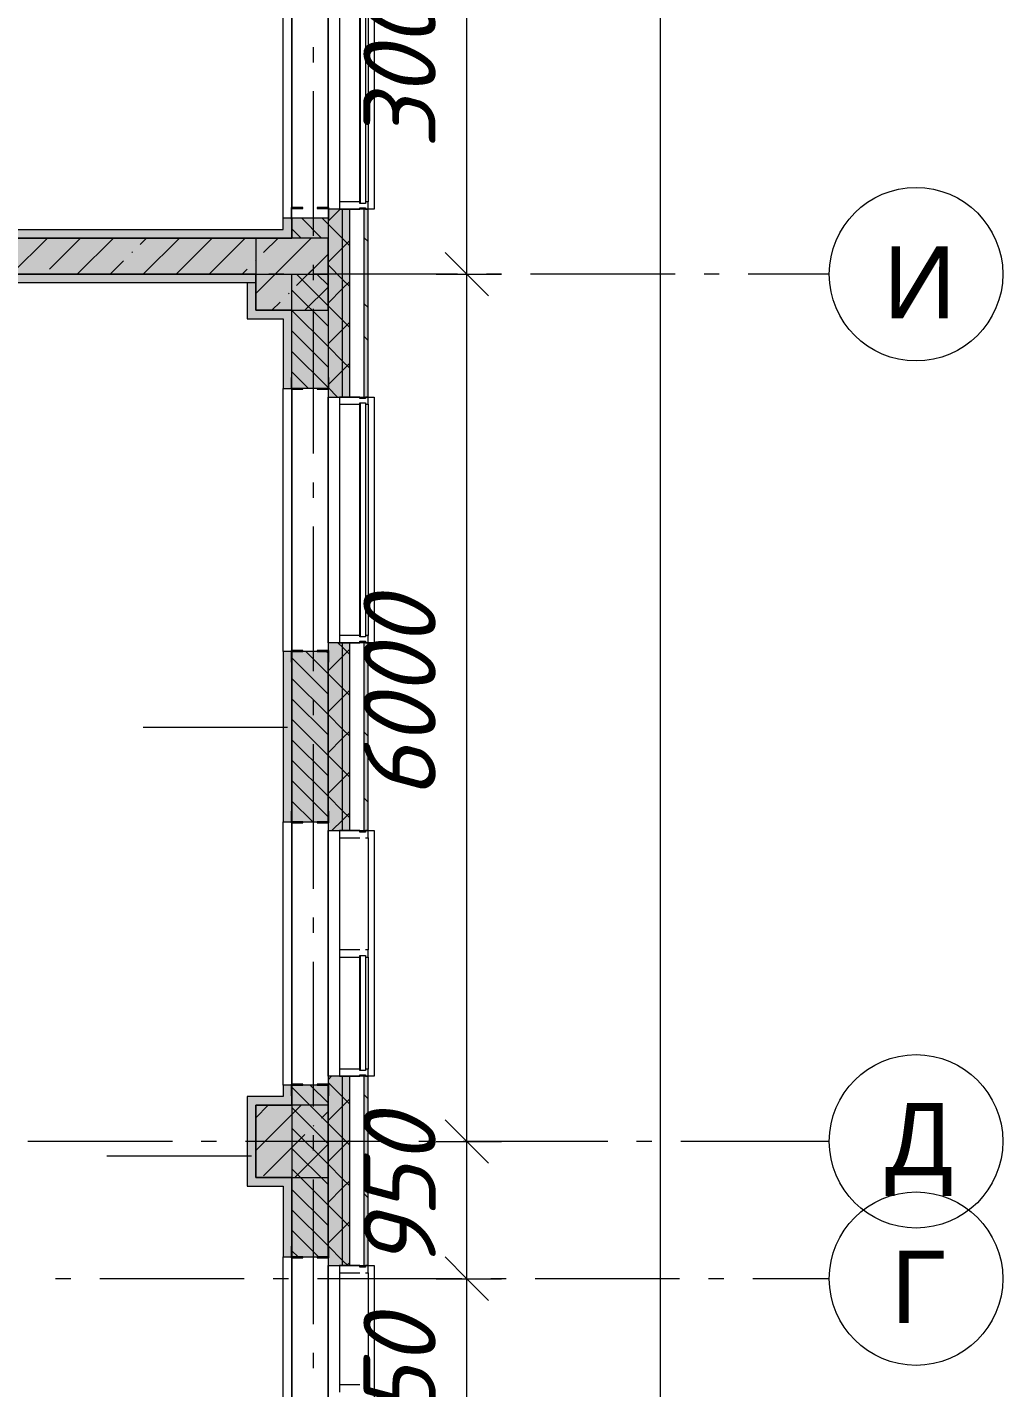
# Model space of a CAD drawing. Header units: millimetres. Extents: x -537608 to 253996, y -217170 to 186033.
# Drawn here: x -215357 to -208608, y 101966 to 111380 of the extents above; entities that cross this region are included whole.
import ezdxf

# ---------------------------------------------------------------- set-up
doc = ezdxf.new("R2010")
doc.units = ezdxf.units.MM
doc.layers.add('PDF _Геометрия', color=7, linetype='Continuous')
doc.layers.add('PDF _Текст', color=7, linetype='Continuous')
doc.layers.add('PDF _Сплошная заливка', color=7, linetype='Continuous', true_color=0xffffff)
doc.styles.add('PDF ArialMT', font='arial.ttf')
doc.styles.add('PDF ISOCPEUR Italic', font='isocpeui.ttf')

msp = doc.modelspace()

# ---------------------------------------------------------------- hatches: boundary and pattern name
at = {"layer": 'PDF _Сплошная заливка', "transparency": 33554559}
h = msp.add_hatch(color=256, dxfattribs=at)
h.paths.add_polyline_path([(-213276.196, 91321.2663), (-213176.1955, 91321.2663), (-213176.1955, 92211.2671), (-213276.196, 92211.2671), (-213276.196, 91421.2666)], flags=0)
h.paths.add_polyline_path([(-213238.0699, 93911.265), (-213176.1955, 93911.265), (-213176.1955, 95106.2662), (-213276.196, 95106.2662), (-213276.196, 93911.265)], flags=0)
h.paths.add_polyline_path([(-213276.196, 96806.2641), (-213176.1955, 96806.2641), (-213176.1955, 98106.2648), (-213276.196, 98106.2648)], flags=0)
h.paths.add_polyline_path([(-213238.0699, 99806.2649), (-213176.1955, 99806.2649), (-213176.1955, 101111.2648), (-213276.196, 101111.2648), (-213276.196, 99806.2649)], flags=0)
h.paths.add_polyline_path([(-213276.196, 102811.2649), (-213176.1955, 102811.2649), (-213176.1955, 104121.2638), (-213276.196, 104121.2638), (-213276.196, 103904.3215)], flags=0)
h.paths.add_polyline_path([(-213276.196, 105821.264), (-213176.1955, 105821.264), (-213176.1955, 107121.2647), (-213276.196, 107121.2647), (-213276.196, 106736.1164)], flags=0)
h.paths.add_polyline_path([(-213276.196, 108821.2626), (-213176.1955, 108821.2626), (-213176.1955, 110121.2633), (-213276.196, 110121.2633), (-213276.196, 109567.9133)], flags=0)
h.paths.add_polyline_path([(-213238.0699, 111821.2633), (-213176.1955, 111821.2633), (-213176.1955, 113121.2619), (-213276.196, 113121.2619), (-213276.196, 111821.2633)], flags=0)
h.paths.add_polyline_path([(-213238.0699, 114821.262), (-213176.1955, 114821.262), (-213176.1955, 116121.2606), (-213276.196, 116121.2606), (-213276.196, 114821.262)], flags=0)
h.paths.add_polyline_path([(-213238.0699, 117821.2606), (-213176.1955, 117821.2606), (-213176.1955, 119121.2613), (-213276.196, 119121.2613), (-213276.196, 117821.2606)], flags=0)
h.paths.add_polyline_path([(-213238.0699, 120821.2614), (-213176.1955, 120821.2614), (-213176.1955, 122121.2599), (-213276.196, 122121.2599), (-213276.196, 120821.2614)], flags=0)
h.paths.add_polyline_path([(-213276.196, 123821.2601), (-213176.1955, 123821.2601), (-213176.1955, 125121.2596), (-213276.196, 125121.2596)], flags=0)
h.paths.add_polyline_path([(-213276.196, 126821.2597), (-213176.1955, 126821.2597), (-213176.1955, 128121.2594), (-213276.196, 128121.2594), (-213276.196, 127266.638)], flags=0)
h.paths.add_polyline_path([(-213176.1955, 129821.2592), (-213176.1955, 131221.2592), (-213276.196, 131221.2592), (-213276.196, 129821.2592), (-213238.0699, 129821.2592)], flags=0)
h.paths.add_polyline_path([(-213276.196, 132921.2581), (-213176.1955, 132921.2581), (-213176.1955, 134013.0333), (-213276.196, 134013.0333)], flags=0)
h.paths.add_polyline_path([(-213276.196, 135713.0321), (-213176.1955, 135713.0321), (-213176.1955, 137121.2587), (-213276.196, 137121.2587), (-213276.196, 135771.2589)], flags=0)
h.paths.add_polyline_path([(-213276.196, 138821.2574), (-213176.1955, 138821.2574), (-213176.1955, 140391.2579), (-213276.196, 140391.2579), (-213276.196, 139301.7709)], flags=0)
h = msp.add_hatch(color=256, dxfattribs=at)
h.paths.add_polyline_path([(-213126.1959, 91271.2661), (-213126.1959, 92211.2671), (-213176.1955, 92211.2671), (-213176.1955, 91271.2661)], flags=0)
h.paths.add_polyline_path([(-213176.1955, 93911.265), (-213126.1959, 93911.265), (-213126.1959, 95106.2662), (-213176.1955, 95106.2662), (-213176.1955, 93993.0342)], flags=0)
h.paths.add_polyline_path([(-213126.1959, 96806.2641), (-213126.1959, 98106.2648), (-213176.1955, 98106.2648), (-213176.1955, 96806.2641)], flags=0)
h.paths.add_polyline_path([(-213126.1959, 99806.2649), (-213126.1959, 101111.2648), (-213176.1955, 101111.2648), (-213176.1955, 99806.2649)], flags=0)
h.paths.add_polyline_path([(-213126.1959, 102811.2649), (-213126.1959, 104121.2638), (-213176.1955, 104121.2638), (-213176.1955, 102811.2649)], flags=0)
h.paths.add_polyline_path([(-213126.1959, 105821.264), (-213126.1959, 107121.2647), (-213176.1955, 107121.2647), (-213176.1955, 105821.264)], flags=0)
h.paths.add_polyline_path([(-213126.1959, 108821.2626), (-213126.1959, 110121.2633), (-213176.1955, 110121.2633), (-213176.1955, 108821.2626)], flags=0)
h.paths.add_polyline_path([(-213126.1959, 111821.2633), (-213126.1959, 113121.2619), (-213176.1955, 113121.2619), (-213176.1955, 111821.2633)], flags=0)
h.paths.add_polyline_path([(-213176.1955, 114821.262), (-213126.1959, 114821.262), (-213126.1959, 116121.2606), (-213176.1955, 116121.2606), (-213176.1955, 115231.5051)], flags=0)
h.paths.add_polyline_path([(-213126.1959, 117821.2606), (-213126.1959, 119121.2613), (-213176.1955, 119121.2613), (-213176.1955, 117821.2606)], flags=0)
h.paths.add_polyline_path([(-213176.1955, 120821.2614), (-213126.1959, 120821.2614), (-213126.1959, 122121.2599), (-213176.1955, 122121.2599), (-213176.1955, 120895.0969)], flags=0)
h.paths.add_polyline_path([(-213126.1959, 123821.2601), (-213126.1959, 125121.2596), (-213176.1955, 125121.2596), (-213176.1955, 123821.2601)], flags=0)
h.paths.add_polyline_path([(-213176.1955, 126821.2597), (-213126.1959, 126821.2597), (-213126.1959, 128121.2594), (-213176.1955, 128121.2594), (-213176.1955, 127974.5862)], flags=0)
h.paths.add_polyline_path([(-213126.1959, 129821.2592), (-213126.1959, 131221.2592), (-213176.1955, 131221.2592), (-213176.1955, 129821.2592)], flags=0)
h.paths.add_polyline_path([(-213126.1959, 132921.2581), (-213126.1959, 134013.0333), (-213176.1955, 134013.0333), (-213176.1955, 132921.2581)], flags=0)
h.paths.add_polyline_path([(-213126.1959, 135713.0321), (-213126.1959, 137121.2587), (-213176.1955, 137121.2587), (-213176.1955, 135713.0321)], flags=0)
h.paths.add_polyline_path([(-213126.1959, 138821.2574), (-213126.1959, 140391.2579), (-213176.1955, 140391.2579), (-213176.1955, 138821.2574)], flags=0)
h = msp.add_hatch(color=256, dxfattribs=at)
h.paths.add_polyline_path([(-212999.1964, 91144.2677), (-212999.1964, 92211.2671), (-213026.1966, 92211.2671), (-213026.1966, 91144.2677)], flags=0)
h.paths.add_polyline_path([(-212999.1964, 93911.265), (-212999.1964, 95106.2662), (-213026.1966, 95106.2662), (-213026.1966, 93911.265)], flags=0)
h.paths.add_polyline_path([(-213026.1966, 96806.2641), (-212999.1964, 96806.2641), (-212999.1964, 98106.2648), (-213026.1966, 98106.2648), (-213026.1966, 96824.8312)], flags=0)
h.paths.add_polyline_path([(-213026.1966, 99806.2649), (-212999.1964, 99806.2649), (-212999.1964, 101111.2648), (-213026.1966, 101111.2648), (-213026.1966, 101072.5245)], flags=0)
h.paths.add_polyline_path([(-213026.1966, 102811.2649), (-212999.1964, 102811.2649), (-212999.1964, 104121.2638), (-213026.1966, 104121.2638), (-213026.1966, 103904.3215)], flags=0)
h.paths.add_polyline_path([(-213026.1966, 105821.264), (-212999.1964, 105821.264), (-212999.1964, 107121.2647), (-213026.1966, 107121.2647), (-213026.1966, 106736.1164)], flags=0)
h.paths.add_polyline_path([(-213026.1966, 108821.2626), (-212999.1964, 108821.2626), (-212999.1964, 110121.2633), (-213026.1966, 110121.2633), (-213026.1966, 109567.9133)], flags=0)
h.paths.add_polyline_path([(-213026.1966, 111821.2633), (-212999.1964, 111821.2633), (-212999.1964, 113121.2619), (-213026.1966, 113121.2619), (-213026.1966, 112399.7082)], flags=0)
h.paths.add_polyline_path([(-213026.1966, 114821.262), (-212999.1964, 114821.262), (-212999.1964, 116121.2606), (-213026.1966, 116121.2606), (-213026.1966, 115231.5051)], flags=0)
h.paths.add_polyline_path([(-213026.1966, 117821.2606), (-212999.1964, 117821.2606), (-212999.1964, 119121.2613), (-213026.1966, 119121.2613), (-213026.1966, 118063.2999)], flags=0)
h.paths.add_polyline_path([(-212999.1964, 120821.2614), (-212999.1964, 122121.2599), (-213026.1966, 122121.2599), (-213026.1966, 120821.2614)], flags=0)
h.paths.add_polyline_path([(-213026.1966, 123821.2601), (-212999.1964, 123821.2601), (-212999.1964, 125121.2596), (-213026.1966, 125121.2596)], flags=0)
h.paths.add_polyline_path([(-213026.1966, 126821.2597), (-212999.1964, 126821.2597), (-212999.1964, 128121.2594), (-213026.1966, 128121.2594), (-213026.1966, 127974.5862)], flags=0)
h.paths.add_polyline_path([(-212999.1964, 129821.2592), (-212999.1964, 131221.2592), (-213026.1966, 131221.2592), (-213026.1966, 129821.2592)], flags=0)
h.paths.add_polyline_path([(-212999.1964, 132921.2581), (-212999.1964, 134013.0333), (-213026.1966, 134013.0333), (-213026.1966, 132921.2581)], flags=0)
h.paths.add_polyline_path([(-212999.1964, 135713.0321), (-212999.1964, 137121.2587), (-213026.1966, 137121.2587), (-213026.1966, 135713.0321)], flags=0)
h.paths.add_polyline_path([(-212999.1964, 138821.2574), (-212999.1964, 140391.2579), (-213026.1966, 140391.2579), (-213026.1966, 138821.2574)], flags=0)
h = msp.add_hatch(color=256, dxfattribs=at)
h.paths.add_polyline_path([(-213276.196, 91921.2686), (-213276.196, 92151.2643), (-213526.1963, 92151.2643), (-213526.1963, 91921.2686), (-213431.1553, 91921.2686)], flags=0)
h.paths.add_polyline_path([(-213526.1963, 93971.2679), (-213276.196, 93971.2679), (-213276.196, 95046.2677), (-213526.1963, 95046.2677), (-213526.1963, 93993.0342)], flags=0)
h.paths.add_polyline_path([(-213526.1963, 96866.267), (-213276.196, 96866.267), (-213276.196, 98046.2663), (-213526.1963, 98046.2663)], flags=0)
h.paths.add_polyline_path([(-213276.196, 99866.2656), (-213276.196, 101051.2641), (-213526.1963, 101051.2641), (-213526.1963, 99866.2656)], flags=0)
h.paths.add_polyline_path([(-213276.196, 102871.2634), (-213276.196, 104061.2632), (-213526.1963, 104061.2632), (-213526.1963, 102871.2634)], flags=0)
h.paths.add_polyline_path([(-213276.196, 105881.2646), (-213276.196, 107061.264), (-213526.1963, 107061.264), (-213526.1963, 105881.2646)], flags=0)
h.paths.add_polyline_path([(-213276.196, 108881.2632), (-213276.196, 109671.2637), (-213526.1963, 109671.2637), (-213526.1963, 108881.2632)], flags=0)
h.paths.add_polyline_path([(-213276.196, 109921.2625), (-213276.196, 110061.2626), (-213526.1963, 110061.2626), (-213526.1963, 109921.2625)], flags=0)
h.paths.add_polyline_path([(-213276.196, 111881.2619), (-213276.196, 112421.2636), (-213526.1963, 112421.2636), (-213526.1963, 111881.2619)], flags=0)
h.paths.add_polyline_path([(-213276.196, 112921.2633), (-213276.196, 113061.2634), (-213526.1963, 113061.2634), (-213526.1963, 112921.2633), (-213326.1961, 112921.2633)], flags=0)
h.paths.add_polyline_path([(-213526.1963, 114881.2627), (-213276.196, 114881.2627), (-213276.196, 116061.262), (-213526.1963, 116061.262), (-213526.1963, 115231.5051)], flags=0)
h.paths.add_polyline_path([(-213526.1963, 117881.2613), (-213276.196, 117881.2613), (-213276.196, 118421.2607), (-213526.1963, 118421.2607), (-213526.1963, 118063.2999)], flags=0)
h.paths.add_polyline_path([(-213276.196, 118921.2605), (-213276.196, 119061.2607), (-213526.1963, 119061.2607), (-213526.1963, 118921.2605), (-213344.1577, 118921.2605)], flags=0)
h.paths.add_polyline_path([(-213526.1963, 120881.2599), (-213276.196, 120881.2599), (-213276.196, 121421.2594), (-213526.1963, 121421.2594), (-213526.1963, 120895.0969)], flags=0)
h.paths.add_polyline_path([(-213276.196, 121921.2613), (-213276.196, 122061.2593), (-213526.1963, 122061.2593), (-213526.1963, 121921.2613), (-213326.1961, 121921.2613)], flags=0)
h.paths.add_polyline_path([(-213276.196, 123881.2607), (-213276.196, 125061.26), (-213526.1963, 125061.26), (-213526.1963, 123881.2607)], flags=0)
h.paths.add_polyline_path([(-213526.1963, 126881.2599), (-213276.196, 126881.2599), (-213276.196, 127421.2599), (-213526.1963, 127421.2599), (-213526.1963, 127266.638)], flags=0)
h.paths.add_polyline_path([(-213276.196, 127921.2597), (-213276.196, 128061.2598), (-213526.1963, 128061.2598), (-213526.1963, 127921.2597), (-213326.1961, 127921.2597)], flags=0)
h.paths.add_polyline_path([(-213276.196, 129881.2587), (-213276.196, 130421.2599), (-213526.1963, 130421.2599), (-213526.1963, 129881.2587)], flags=0)
h.paths.add_polyline_path([(-213276.196, 130921.2596), (-213276.196, 131161.2588), (-213526.1963, 131161.2588), (-213526.1963, 130921.2596), (-213351.1962, 130921.2596)], flags=0)
h.paths.add_polyline_path([(-213526.1963, 132981.2592), (-213276.196, 132981.2592), (-213276.196, 133953.0322), (-213526.1963, 133953.0322)], flags=0)
h.paths.add_polyline_path([(-213526.1963, 136271.2587), (-213276.196, 136271.2587), (-213276.196, 137061.2578), (-213526.1963, 137061.2578), (-213526.1963, 136469.9747)], flags=0)
h.paths.add_polyline_path([(-213526.1963, 138881.2581), (-213276.196, 138881.2581), (-213276.196, 139621.2568), (-213526.1963, 139621.2568), (-213526.1963, 139301.7709)], flags=0)
at = {"layer": 'PDF _Сплошная заливка', "true_color": 0xff7d7d, "transparency": 33554559}
for points in [[(-213586.1959, 109921.2625), (-213586.1959, 109981.2632), (-220966.1955, 109981.2632), (-220966.1955, 109921.2625), (-214907.808, 109921.2625)], [(-213836.1964, 109361.2642), (-213776.1962, 109361.2642), (-213776.1962, 109611.2631), (-213836.1964, 109611.2631), (-213836.1964, 109567.9133)], [(-213586.1959, 109361.2642), (-213526.1963, 109361.2642), (-213526.1963, 109421.2627), (-213776.1962, 109421.2627), (-213776.1962, 109361.2642)], [(-213586.1959, 103921.2653), (-213586.1959, 103981.2638), (-213836.1964, 103981.2638), (-213836.1964, 103921.2653), (-213776.1962, 103921.2653)], [(-213586.1959, 103361.2648), (-213526.1963, 103361.2648), (-213526.1963, 103421.2634), (-213776.1962, 103421.2634), (-213776.1962, 103361.2648)]]:
    msp.add_hatch(color=11, dxfattribs=at).paths.add_polyline_path(points)
at = {"layer": 'PDF _Сплошная заливка', "transparency": 33554559}
for points in [[(-213276.196, 109671.2637), (-213276.196, 109921.2625), (-220776.1952, 109921.2625), (-220776.1952, 109671.2637), (-213526.1963, 109671.2637)], [(-213776.1962, 103421.2634), (-213276.196, 103421.2634), (-213276.196, 103921.2653), (-213776.1962, 103921.2653), (-213776.1962, 103904.3215)]]:
    msp.add_hatch(color=256, dxfattribs=at).paths.add_polyline_path(points)
at = {"layer": 'PDF _Сплошная заливка', "true_color": 0xfca910, "transparency": 33554559}
msp.add_hatch(color=40, dxfattribs=at).paths.add_polyline_path([(-213836.1964, 109611.2631), (-213776.1962, 109611.2631), (-213776.1962, 109671.2637), (-220396.974, 109671.2637), (-220396.974, 109611.2631), (-214907.808, 109611.2631)])

# ---------------------------------------------------------------- linework, layer by layer
at = {"layer": 'PDF _Геометрия', "lineweight": 9}
for p, q in [((-210977.27, 91281.2687), (-210977.27, 179161.2487)), ((-212315.765, 109671.2637), (-212315.765, 112671.2623)), ((-213586.1959, 110061.2626), (-213586.1959, 111881.2619)), ((-213526.1963, 110132.2627), (-213526.1963, 111875.2637)), ((-213526.1963, 111875.2637), (-213526.1963, 110132.2627)), ((-213276.196, 110132.2627), (-213276.196, 111821.2633)), ((-213276.196, 111821.2633), (-213276.196, 110132.2627)), ((-213196.196, 111771.2632), (-213196.196, 110171.2635)), ((-213016.1956, 111771.2632), (-213016.1956, 110171.2635)), ((-212999.1964, 111771.2632), (-212999.1964, 110171.2635)), ((-213056.1958, 110171.2635), (-213196.196, 110171.2635)), ((-213196.196, 110171.2635), (-213196.196, 110121.2633)), ((-213056.1958, 110161.263), (-213056.1958, 110171.2635)), ((-213016.1956, 110161.263), (-213056.1958, 110161.263)), ((-212999.1964, 110171.2635), (-213016.1956, 110171.2635)), ((-213016.1956, 110171.2635), (-213016.1956, 110161.263)), ((-212999.1964, 110121.2633), (-212999.1964, 110171.2635)), ((-213586.1959, 109981.2632), (-213586.1959, 110061.2626)), ((-213586.1959, 110061.2626), (-213526.1963, 110061.2626)), ((-213526.1963, 109921.2625), (-213526.1963, 110061.2626)), ((-213526.1963, 110061.2626), (-213276.196, 110061.2626)), ((-213526.1963, 110061.2626), (-213526.1963, 109921.2625)), ((-213320.4063, 109921.2625), (-213460.4053, 110061.2626)), ((-213276.196, 110018.4748), (-213318.9843, 110061.2626)), ((-213276.196, 110037.4079), (-213192.3416, 110121.2633)), ((-213276.196, 110121.2633), (-213276.196, 108821.2626)), ((-213176.1955, 110121.2633), (-213276.196, 110121.2633)), ((-213276.196, 110061.2626), (-213276.196, 109921.2625)), ((-213196.196, 110121.2633), (-213056.1958, 110121.2633)), ((-213126.1959, 110121.2633), (-213176.1955, 110121.2633)), ((-213176.1955, 108821.2626), (-213176.1955, 110121.2633)), ((-213026.1966, 110121.2633), (-213126.1959, 110121.2633)), ((-213126.1959, 108821.2626), (-213126.1959, 110121.2633)), ((-213056.1958, 110121.2633), (-213056.1958, 110131.2638)), ((-213056.1958, 110131.2638), (-213016.1956, 110131.2638)), ((-212999.1964, 110121.2633), (-213026.1966, 110121.2633)), ((-213026.1966, 108821.2626), (-213026.1966, 110121.2633)), ((-213016.1956, 110131.2638), (-213016.1956, 110121.2633)), ((-213016.1956, 110121.2633), (-212999.1964, 110121.2633)), ((-212999.1964, 108821.2626), (-212999.1964, 110121.2633)), ((-220966.1955, 109981.2632), (-213586.1959, 109981.2632)), ((-213461.8279, 109921.2625), (-213526.1963, 109985.6315)), ((-213176.1955, 109918.4745), (-213276.196, 110018.4748)), ((-213586.1959, 109921.2625), (-220776.1952, 109921.2625)), ((-220776.1952, 109921.2625), (-213586.1959, 109921.2625)), ((-215467.2982, 109671.2637), (-215217.2972, 109921.2625)), ((-215204.1728, 109706.2879), (-214989.2004, 109921.2625)), ((-215011.1003, 109671.2637), (-214761.1014, 109921.2625)), ((-214576.9033, 109877.3638), (-214533.0024, 109921.2625)), ((-214554.9045, 109671.2637), (-214304.9035, 109921.2625)), ((-214326.8055, 109671.2637), (-214076.8056, 109921.2625)), ((-214098.7071, 109671.2637), (-213848.7077, 109921.2625)), ((-213392.5098, 109921.2625), (-213776.1962, 109537.5782)), ((-213276.196, 109921.2625), (-213776.1962, 109921.2625)), ((-213776.1962, 109921.2625), (-213776.1962, 109421.2627)), ((-213620.6087, 109921.2625), (-213721.5338, 109820.3385)), ((-213721.5338, 109820.3385), (-213620.6087, 109921.2625)), ((-213642.5108, 109671.2637), (-213392.5098, 109921.2625)), ((-213526.1963, 109921.2625), (-213586.1959, 109921.2625)), ((-213586.1959, 109921.2625), (-213526.1963, 109921.2625)), ((-213276.196, 109921.2625), (-213526.1963, 109921.2625)), ((-213276.196, 109921.2625), (-213276.196, 109671.2637)), ((-213276.196, 109421.2627), (-213276.196, 109921.2625)), ((-213126.1959, 109868.4742), (-213176.1955, 109918.4745)), ((-213176.1955, 109854.564), (-213126.1959, 109904.5642)), ((-214633.9286, 109820.3385), (-214629.1857, 109825.0793)), ((-213778.5575, 109763.3132), (-213773.8162, 109768.0562)), ((-213773.8162, 109768.0562), (-213776.1962, 109765.675)), ((-213276.196, 109809.479), (-213493.4344, 109592.2396)), ((-213414.4118, 109671.2637), (-213276.196, 109809.479)), ((-213276.196, 109754.5658), (-213176.1955, 109854.564)), ((-214783.0035, 109671.2637), (-214690.9518, 109763.3132)), ((-213870.6086, 109671.2637), (-213835.5833, 109706.2879)), ((-213176.1955, 109635.6323), (-213276.196, 109735.6327)), ((-220396.974, 109671.2637), (-213776.1962, 109671.2637)), ((-213776.1962, 109671.2637), (-220396.974, 109671.2637)), ((-213836.1964, 109611.2631), (-220396.974, 109611.2631)), ((-213836.1964, 109611.2631), (-213836.1964, 109361.2642)), ((-213776.1962, 109611.2631), (-213836.1964, 109611.2631)), ((-213776.1962, 109671.2637), (-213526.1963, 109671.2637)), ((-213776.1962, 109611.2631), (-213776.1962, 109671.2637)), ((-213776.1962, 109421.2627), (-213776.1962, 109611.2631)), ((-213526.1963, 109671.2637), (-213276.196, 109671.2637)), ((-213526.1963, 109361.2642), (-213526.1963, 109671.2637)), ((-213276.196, 109452.7906), (-213494.6696, 109671.2637)), ((-213436.3138, 109421.2627), (-213276.196, 109581.3801)), ((-213276.196, 109594.2117), (-213353.2485, 109671.2637)), ((-213276.196, 109671.2637), (-213276.196, 108881.2632)), ((-213126.1959, 109585.6321), (-213176.1955, 109635.6323)), ((-213176.1955, 109571.7219), (-213126.1959, 109621.7221)), ((-212527.8966, 109671.2637), (-212315.765, 109671.2637)), ((-212315.765, 103671.2643), (-212315.765, 109671.2637)), ((-212315.765, 109671.2637), (-212075.7645, 109671.2637)), ((-213550.4601, 109535.2142), (-213545.7183, 109539.9572)), ((-213276.196, 109311.3674), (-213526.1963, 109561.3683)), ((-213276.196, 109471.7215), (-213176.1955, 109571.7219)), ((-213776.1962, 109421.2627), (-213276.196, 109421.2627)), ((-213526.1963, 109421.2627), (-213776.1962, 109421.2627)), ((-213664.4117, 109421.2627), (-213607.4843, 109478.1911)), ((-213526.1963, 109361.2642), (-213526.1963, 109421.2627)), ((-213276.196, 109169.9463), (-213526.1963, 109419.9473)), ((-213176.1955, 109352.7902), (-213276.196, 109452.7906)), ((-213836.1964, 109361.2642), (-213776.1962, 109361.2642)), ((-213776.1962, 109361.2642), (-213586.1959, 109361.2642)), ((-213586.1959, 109361.2642), (-213586.1959, 108881.2632)), ((-213526.1963, 108881.2632), (-213526.1963, 109361.2642)), ((-213526.1963, 108881.2632), (-213526.1963, 109361.2642)), ((-213126.1959, 109302.79), (-213176.1955, 109352.7902)), ((-213176.1955, 109288.8798), (-213126.1959, 109338.88)), ((-213276.196, 109028.5253), (-213526.1963, 109278.5263)), ((-213276.196, 109188.8794), (-213176.1955, 109288.8798)), ((-213276.196, 108887.1042), (-213526.1963, 109137.1052)), ((-213176.1955, 109069.9459), (-213276.196, 109169.9463)), ((-213126.1959, 109019.9479), (-213176.1955, 109069.9459)), ((-213176.1955, 109006.0376), (-213126.1959, 109056.0357)), ((-213411.7765, 108881.2632), (-213526.1963, 108995.682)), ((-213276.196, 108906.0373), (-213176.1955, 109006.0376)), ((-213586.1959, 108881.2632), (-213526.1963, 108881.2632)), ((-213586.1959, 107061.264), (-213586.1959, 108881.2632)), ((-213276.196, 108881.2632), (-213526.1963, 108881.2632)), ((-213526.1963, 107067.2643), (-213526.1963, 108875.263)), ((-213526.1963, 108875.263), (-213526.1963, 107067.2643)), ((-213210.3554, 108821.2626), (-213276.196, 108887.1042)), ((-213276.196, 108821.2626), (-213176.1955, 108821.2626)), ((-213276.196, 107121.2647), (-213276.196, 108821.2626)), ((-213276.196, 108821.2626), (-213276.196, 107121.2647)), ((-213056.1958, 108821.2626), (-213196.196, 108821.2626)), ((-213196.196, 108821.2626), (-213196.196, 108771.2624)), ((-213196.196, 108771.2624), (-213056.1958, 108771.2624)), ((-213196.196, 108771.2624), (-213196.196, 107171.2627)), ((-213176.1955, 108821.2626), (-213126.1959, 108821.2626)), ((-213126.1959, 108821.2626), (-213026.1966, 108821.2626)), ((-213056.1958, 108811.2643), (-213056.1958, 108821.2626)), ((-213016.1956, 108811.2643), (-213056.1958, 108811.2643)), ((-213056.1958, 108771.2624), (-213056.1958, 108781.2629)), ((-213056.1958, 108781.2629), (-213016.1956, 108781.2629)), ((-213026.1966, 108821.2626), (-212999.1964, 108821.2626)), ((-213016.1956, 108821.2626), (-213016.1956, 108811.2643)), ((-212999.1964, 108821.2626), (-213016.1956, 108821.2626)), ((-213016.1956, 108781.2629), (-213016.1956, 108771.2624)), ((-213016.1956, 108771.2624), (-212999.1964, 108771.2624)), ((-213016.1956, 108771.2624), (-213016.1956, 107171.2627)), ((-212999.1964, 108771.2624), (-212999.1964, 108821.2626)), ((-212999.1964, 108771.2624), (-212999.1964, 107171.2627)), ((-213056.1958, 107171.2627), (-213196.196, 107171.2627)), ((-213196.196, 107171.2627), (-213196.196, 107121.2647)), ((-213056.1958, 107161.2644), (-213056.1958, 107171.2627)), ((-213016.1956, 107161.2644), (-213056.1958, 107161.2644)), ((-213056.1958, 107121.2647), (-213056.1958, 107131.263)), ((-213056.1958, 107131.263), (-213016.1956, 107131.263)), ((-212999.1964, 107171.2627), (-213016.1956, 107171.2627)), ((-213016.1956, 107171.2627), (-213016.1956, 107161.2644)), ((-213016.1956, 107131.263), (-213016.1956, 107121.2647)), ((-212999.1964, 107121.2647), (-212999.1964, 107171.2627)), ((-213526.1963, 107061.264), (-213586.1959, 107061.264)), ((-213586.1959, 107061.264), (-213586.1959, 105881.2646)), ((-213276.196, 107061.264), (-213526.1963, 107061.264)), ((-213526.1963, 107061.264), (-213526.1963, 105881.2646)), ((-213526.1963, 105881.2646), (-213526.1963, 107061.264)), ((-213276.196, 106907.2051), (-213430.2548, 107061.264)), ((-213276.196, 107048.6261), (-213288.8332, 107061.264)), ((-213276.196, 107121.2647), (-213276.196, 105821.264)), ((-213176.1955, 107121.2647), (-213276.196, 107121.2647)), ((-213276.196, 105881.2646), (-213276.196, 107061.264)), ((-213176.1955, 107090.049), (-213207.4117, 107121.2647)), ((-213196.196, 107121.2647), (-213056.1958, 107121.2647)), ((-213126.1959, 107121.2647), (-213176.1955, 107121.2647)), ((-213176.1955, 105821.264), (-213176.1955, 107121.2647)), ((-213126.1959, 107040.0488), (-213176.1955, 107090.049)), ((-213176.1955, 107026.1385), (-213126.1959, 107076.1387)), ((-213026.1966, 107121.2647), (-213126.1959, 107121.2647)), ((-213126.1959, 105821.264), (-213126.1959, 107121.2647)), ((-212999.1964, 107121.2647), (-213026.1966, 107121.2647)), ((-213026.1966, 105821.264), (-213026.1966, 107121.2647)), ((-213016.1956, 107121.2647), (-212999.1964, 107121.2647)), ((-212999.1964, 105821.264), (-212999.1964, 107121.2647)), ((-213276.196, 106765.784), (-213526.1963, 107015.785)), ((-213276.196, 106926.1382), (-213176.1955, 107026.1385)), ((-213276.196, 106624.363), (-213526.1963, 106874.3639)), ((-213176.1955, 106807.2047), (-213276.196, 106907.2051)), ((-213126.1959, 106757.2067), (-213176.1955, 106807.2047)), ((-213176.1955, 106743.2964), (-213126.1959, 106793.2945)), ((-213276.196, 106482.9419), (-213526.1963, 106732.9407)), ((-213276.196, 106643.296), (-213176.1955, 106743.2964)), ((-213276.196, 106341.5209), (-213526.1963, 106591.5197)), ((-213176.1955, 106524.3626), (-213276.196, 106624.363)), ((-213556.1967, 106534.5267), (-214556.1962, 106534.5267)), ((-213126.1959, 106474.3624), (-213176.1955, 106524.3626)), ((-213176.1955, 106460.4522), (-213126.1959, 106510.4523)), ((-213276.196, 106200.0998), (-213526.1963, 106450.0986)), ((-213276.196, 106360.4518), (-213176.1955, 106460.4522)), ((-213276.196, 106058.6787), (-213526.1963, 106308.6776)), ((-213176.1955, 106241.5205), (-213276.196, 106341.5209)), ((-213126.1959, 106191.5203), (-213176.1955, 106241.5205)), ((-213176.1955, 106177.6101), (-213126.1959, 106227.6103)), ((-213276.196, 105917.2556), (-213526.1963, 106167.2565)), ((-213276.196, 106077.6097), (-213176.1955, 106177.6101)), ((-213381.625, 105881.2646), (-213526.1963, 106025.8355)), ((-213176.1955, 105958.6784), (-213276.196, 106058.6787)), ((-213126.1959, 105908.6782), (-213176.1955, 105958.6784)), ((-213176.1955, 105894.7679), (-213126.1959, 105944.7682)), ((-213586.1959, 105881.2646), (-213526.1963, 105881.2646)), ((-213586.1959, 104061.2632), (-213586.1959, 105881.2646)), ((-213523.0466, 105881.2646), (-213526.1963, 105884.4144)), ((-213526.1963, 105881.2646), (-213276.196, 105881.2646)), ((-213526.1963, 104067.2635), (-213526.1963, 105875.2644)), ((-213526.1963, 105875.2644), (-213526.1963, 104067.2635)), ((-213276.196, 105821.264), (-213176.1955, 105821.264)), ((-213276.196, 104121.2638), (-213276.196, 105821.264)), ((-213276.196, 105821.264), (-213276.196, 104121.2638)), ((-213249.6995, 105821.264), (-213176.1955, 105894.7679)), ((-213056.1958, 105821.264), (-213196.196, 105821.264)), ((-213196.196, 105821.264), (-213196.196, 105771.2638)), ((-213176.1955, 105821.264), (-213126.1959, 105821.264)), ((-213126.1959, 105821.264), (-213026.1966, 105821.264)), ((-213056.1958, 105811.2635), (-213056.1958, 105821.264)), ((-213026.1966, 105821.264), (-212999.1964, 105821.264)), ((-212999.1964, 105821.264), (-213016.1956, 105821.264)), ((-213016.1956, 105821.264), (-213016.1956, 105811.2635)), ((-212999.1964, 105771.2638), (-212999.1964, 105821.264)), ((-213196.196, 105771.2638), (-213056.1958, 105771.2638)), ((-213196.196, 105771.2638), (-213196.196, 104996.2651)), ((-213016.1956, 105811.2635), (-213056.1958, 105811.2635)), ((-213016.1956, 105771.2638), (-212999.1964, 105771.2638)), ((-212999.1964, 105771.2638), (-212999.1964, 104996.2651)), ((-213056.1958, 104996.2651), (-213196.196, 104996.2651)), ((-213196.196, 104996.2651), (-213196.196, 104946.2649)), ((-212999.1964, 104996.2651), (-213016.1956, 104996.2651)), ((-212999.1964, 104946.2649), (-212999.1964, 104996.2651)), ((-213196.196, 104946.2649), (-213196.196, 104171.2641)), ((-213196.196, 104946.2649), (-213056.1958, 104946.2649)), ((-213056.1958, 104946.2649), (-213056.1958, 104956.2632)), ((-213056.1958, 104956.2632), (-213016.1956, 104956.2632)), ((-213016.1956, 104956.2632), (-213016.1956, 104946.2649)), ((-213016.1956, 104946.2649), (-213016.1956, 104171.2641)), ((-213016.1956, 104946.2649), (-212999.1964, 104946.2649)), ((-212999.1964, 104946.2649), (-212999.1964, 104171.2641)), ((-213276.196, 104097.7106), (-213252.6432, 104121.2638)), ((-213276.196, 104121.2638), (-213276.196, 102811.2649)), ((-213176.1955, 104121.2638), (-213276.196, 104121.2638)), ((-213056.1958, 104171.2641), (-213196.196, 104171.2641)), ((-213196.196, 104171.2641), (-213196.196, 104121.2638)), ((-213196.196, 104121.2638), (-213056.1958, 104121.2638)), ((-213126.1959, 104121.2638), (-213176.1955, 104121.2638)), ((-213176.1955, 102811.2649), (-213176.1955, 104121.2638)), ((-213026.1966, 104121.2638), (-213126.1959, 104121.2638)), ((-213126.1959, 102811.2649), (-213126.1959, 104121.2638)), ((-213056.1958, 104161.2636), (-213056.1958, 104171.2641)), ((-213016.1956, 104161.2636), (-213056.1958, 104161.2636)), ((-213056.1958, 104121.2638), (-213056.1958, 104131.2644)), ((-213056.1958, 104131.2644), (-213016.1956, 104131.2644)), ((-212999.1964, 104121.2638), (-213026.1966, 104121.2638)), ((-213026.1966, 102811.2649), (-213026.1966, 104121.2638)), ((-212999.1964, 104171.2641), (-213016.1956, 104171.2641)), ((-213016.1956, 104171.2641), (-213016.1956, 104161.2636)), ((-213016.1956, 104131.2644), (-213016.1956, 104121.2638)), ((-213016.1956, 104121.2638), (-212999.1964, 104121.2638)), ((-212999.1964, 104121.2638), (-212999.1964, 104171.2641)), ((-212999.1964, 102811.2649), (-212999.1964, 104121.2638)), ((-213526.1963, 104061.2632), (-213586.1959, 104061.2632)), ((-213586.1959, 104061.2632), (-213586.1959, 103981.2638)), ((-213526.1963, 103921.2653), (-213526.1963, 104061.2632)), ((-213526.1963, 104061.2632), (-213526.1963, 103921.2653)), ((-213276.196, 104061.2632), (-213526.1963, 104061.2632)), ((-213276.196, 103795.9354), (-213526.1963, 104045.9363)), ((-213276.196, 103937.3586), (-213400.1033, 104061.2632)), ((-213176.1955, 103978.7793), (-213276.196, 104078.7796)), ((-213276.196, 102871.2634), (-213276.196, 104061.2632)), ((-213586.1959, 103981.2638), (-213836.1964, 103981.2638)), ((-213836.1964, 103981.2638), (-213836.1964, 103921.2653)), ((-213126.1959, 103928.779), (-213176.1955, 103978.7793)), ((-213176.1955, 103914.8688), (-213126.1959, 103964.8691)), ((-213836.1964, 103921.2653), (-213836.1964, 103361.2648)), ((-213776.1962, 103607.018), (-213461.949, 103921.2653)), ((-213776.1962, 103835.1148), (-213690.0485, 103921.2653)), ((-213276.196, 103921.2653), (-213776.1962, 103921.2653)), ((-213776.1962, 103921.2653), (-213776.1962, 103421.2634)), ((-213776.1962, 103421.2634), (-213776.1962, 103921.2653)), ((-213776.1962, 103921.2653), (-213586.1959, 103921.2653)), ((-213586.1959, 103921.2653), (-213526.1963, 103921.2653)), ((-213526.1963, 103921.2653), (-213526.1963, 103361.2648)), ((-213276.196, 103654.5143), (-213526.1963, 103904.5153)), ((-213322.3612, 103832.753), (-213276.196, 103878.9188)), ((-213276.196, 103421.2634), (-213276.196, 103921.2653)), ((-213276.196, 103814.8685), (-213176.1955, 103914.8688)), ((-213276.196, 103513.0933), (-213526.1963, 103763.0942)), ((-213379.3854, 103775.7299), (-213374.6446, 103780.4707)), ((-213176.1955, 103695.9371), (-213276.196, 103795.9354)), ((-213721.5338, 103433.5804), (-213436.4107, 103718.7047)), ((-213505.7525, 103421.2634), (-213276.196, 103650.8199)), ((-213126.1959, 103645.9369), (-213176.1955, 103695.9371)), ((-213176.1955, 103632.0267), (-213126.1959, 103682.0269)), ((-212527.8966, 103671.2643), (-212315.765, 103671.2643)), ((-212315.765, 102721.2649), (-212315.765, 103671.2643)), ((-212315.765, 103671.2643), (-212075.7645, 103671.2643)), ((-213806.1966, 103568.9172), (-214806.1972, 103568.9172)), ((-213276.196, 103371.6722), (-213526.1963, 103621.6732)), ((-213276.196, 103532.0263), (-213176.1955, 103632.0267)), ((-213276.196, 103230.2512), (-213526.1963, 103480.2521)), ((-213176.1955, 103413.0928), (-213276.196, 103513.0933)), ((-213776.1962, 103421.2634), (-213276.196, 103421.2634)), ((-213526.1963, 103421.2634), (-213776.1962, 103421.2634)), ((-213526.1963, 103361.2648), (-213526.1963, 103421.2634)), ((-213277.6535, 103421.2634), (-213276.196, 103422.7209)), ((-213126.1959, 103363.0949), (-213176.1955, 103413.0928)), ((-213176.1955, 103349.1846), (-213126.1959, 103399.1826)), ((-213836.1964, 103361.2648), (-213776.1962, 103361.2648)), ((-213776.1962, 103361.2648), (-213586.1959, 103361.2648)), ((-213586.1959, 103361.2648), (-213586.1959, 102871.2634)), ((-213526.1963, 102871.2634), (-213526.1963, 103361.2648)), ((-213526.1963, 103361.2648), (-213526.1963, 102871.2634)), ((-213276.196, 103088.8301), (-213526.1963, 103338.8289)), ((-213276.196, 103249.1842), (-213176.1955, 103349.1846)), ((-213276.196, 102947.409), (-213526.1963, 103197.4078)), ((-213176.1955, 103130.2508), (-213276.196, 103230.2512)), ((-213126.1959, 103080.2506), (-213176.1955, 103130.2508)), ((-213176.1955, 103066.3403), (-213126.1959, 103116.3405)), ((-213341.474, 102871.2634), (-213526.1963, 103055.9868)), ((-213276.196, 102966.3399), (-213176.1955, 103066.3403)), ((-213482.8956, 102871.2634), (-213526.1963, 102914.5658)), ((-213176.1955, 102847.4087), (-213276.196, 102947.409)), ((-213586.1959, 102871.2634), (-213526.1963, 102871.2634)), ((-213586.1959, 101051.2641), (-213586.1959, 102871.2634)), ((-213526.1963, 102871.2634), (-213276.196, 102871.2634)), ((-213526.1963, 101057.2644), (-213526.1963, 102865.2653)), ((-213526.1963, 102865.2653), (-213526.1963, 101057.2644)), ((-213276.196, 102811.2649), (-213176.1955, 102811.2649)), ((-213276.196, 101111.2648), (-213276.196, 102811.2649)), ((-213276.196, 102811.2649), (-213276.196, 101111.2648)), ((-213056.1958, 102811.2649), (-213196.196, 102811.2649)), ((-213196.196, 102811.2649), (-213196.196, 102761.2646)), ((-213140.0518, 102811.2649), (-213176.1955, 102847.4087)), ((-213176.1955, 102811.2649), (-213126.1959, 102811.2649)), ((-213148.43, 102811.2649), (-213126.1959, 102833.4984)), ((-213126.1959, 102811.2649), (-213026.1966, 102811.2649)), ((-213056.1958, 102801.2644), (-213056.1958, 102811.2649)), ((-213016.1956, 102801.2644), (-213056.1958, 102801.2644)), ((-213026.1966, 102811.2649), (-212999.1964, 102811.2649)), ((-212999.1964, 102811.2649), (-213016.1956, 102811.2649)), ((-213016.1956, 102811.2649), (-213016.1956, 102801.2644)), ((-212999.1964, 102761.2646), (-212999.1964, 102811.2649)), ((-213196.196, 102761.2646), (-213056.1958, 102761.2646)), ((-213196.196, 102761.2646), (-213196.196, 101986.2638)), ((-213016.1956, 102761.2646), (-212999.1964, 102761.2646)), ((-212999.1964, 102761.2646), (-212999.1964, 101986.2638)), ((-212527.8966, 102721.2649), (-212315.765, 102721.2649)), ((-212315.765, 100671.2657), (-212315.765, 102721.2649)), ((-212315.765, 102721.2649), (-212075.7645, 102721.2649)), ((-213056.1958, 101986.2638), (-213196.196, 101986.2638)), ((-213196.196, 101986.2638), (-213196.196, 101936.2636)), ((-212999.1964, 101986.2638), (-213016.1956, 101986.2638)), ((-212999.1964, 101936.2636), (-212999.1964, 101986.2638))]:
    msp.add_line(p, q, dxfattribs=at)
at = {"layer": 'PDF _Геометрия', "color": 253, "lineweight": 9, "true_color": 0xaaaaaa}
for p, q in [((-213056.1958, 110171.2635), (-213056.1958, 111771.2632)), ((-213054.1963, 111781.2636), (-213054.1963, 110161.263)), ((-212956.1971, 111821.2633), (-212956.1971, 110121.2633)), ((-213376.1958, 111136.6736), (-213376.1958, 111242.5064)), ((-213376.1958, 109936.6734), (-213376.1958, 110936.6729)), ((-213054.1963, 110131.2638), (-213054.1963, 110121.2633)), ((-212956.1971, 110121.2633), (-212999.1964, 110121.2633)), ((-213376.1958, 109630.8398), (-213376.1958, 109736.6726)), ((-215086.8993, 109671.2637), (-215192.732, 109671.2637)), ((-213886.8974, 109671.2637), (-214886.8985, 109671.2637)), ((-213581.0644, 109671.2637), (-213686.8982, 109671.2637)), ((-212381.0652, 109671.2637), (-213381.0652, 109671.2637)), ((-212075.2316, 109671.2637), (-212181.066, 109671.2637)), ((-210875.2324, 109671.2637), (-211875.2319, 109671.2637)), ((-210569.3995, 109671.2637), (-210675.2317, 109671.2637)), ((-209808.2351, 109671.2637), (-210369.3992, 109671.2637)), ((-213376.1958, 108430.8396), (-213376.1958, 109430.8391)), ((-213056.1958, 107171.2627), (-213056.1958, 108771.2624)), ((-213054.1963, 108821.2626), (-213054.1963, 108811.2643)), ((-213054.1963, 108781.2629), (-213054.1963, 107161.2644)), ((-212999.1964, 108821.2626), (-212956.1971, 108821.2626)), ((-212956.1971, 108821.2626), (-212956.1971, 107121.2647)), ((-213376.1958, 108125.006), (-213376.1958, 108230.8409)), ((-213376.1958, 106925.0079), (-213376.1958, 107925.0074)), ((-213054.1963, 107131.263), (-213054.1963, 107121.2647)), ((-212956.1971, 107121.2647), (-212999.1964, 107121.2647)), ((-213376.1958, 106619.1744), (-213376.1958, 106725.0071)), ((-213376.1958, 105419.1741), (-213376.1958, 106419.1736)), ((-213054.1963, 105821.264), (-213054.1963, 105811.2635)), ((-212999.1964, 105821.264), (-212956.1971, 105821.264)), ((-212956.1971, 105821.264), (-212956.1971, 104121.2638)), ((-213376.1958, 105113.3405), (-213376.1958, 105219.1733)), ((-213376.1958, 103913.3403), (-213376.1958, 104913.3397)), ((-213056.1958, 104171.2641), (-213056.1958, 104946.2649)), ((-213054.1963, 104956.2632), (-213054.1963, 104161.2636)), ((-213054.1963, 104131.2644), (-213054.1963, 104121.2638)), ((-212956.1971, 104121.2638), (-212999.1964, 104121.2638)), ((-214353.2588, 103671.2643), (-215353.2584, 103671.2643)), ((-214047.4248, 103671.2643), (-214153.258, 103671.2643)), ((-212847.4256, 103671.2643), (-213847.4246, 103671.2643)), ((-213376.1958, 103607.5067), (-213376.1958, 103713.3416)), ((-212541.5915, 103671.2643), (-212647.4248, 103671.2643)), ((-211341.5912, 103671.2643), (-212341.5908, 103671.2643)), ((-211035.7572, 103671.2643), (-211141.5915, 103671.2643)), ((-209808.2351, 103671.2643), (-210835.758, 103671.2643)), ((-213376.1958, 102407.5086), (-213376.1958, 103407.5081)), ((-213054.1963, 102811.2649), (-213054.1963, 102801.2644)), ((-212999.1964, 102811.2649), (-212956.1971, 102811.2649)), ((-212956.1971, 102811.2649), (-212956.1971, 101111.2648)), ((-215055.4597, 102721.2649), (-215161.2925, 102721.2649)), ((-213855.4594, 102721.2649), (-214855.4589, 102721.2649)), ((-213549.6259, 102721.2649), (-213655.4602, 102721.2649)), ((-212349.6267, 102721.2649), (-213349.6262, 102721.2649)), ((-212043.7937, 102721.2649), (-212149.627, 102721.2649)), ((-210843.7944, 102721.2649), (-211843.7934, 102721.2649)), ((-210537.9604, 102721.2649), (-210643.7926, 102721.2649)), ((-209808.2351, 102721.2649), (-210337.9607, 102721.2649)), ((-213376.1958, 102101.6751), (-213376.1958, 102207.5078))]:
    msp.add_line(p, q, dxfattribs=at)
at = {"layer": 'PDF _Геометрия', "color": 253, "lineweight": 20, "true_color": 0xaaaaaa}
for p, q in [((-213451.1961, 110132.2627), (-213532.1967, 110132.2627)), ((-213532.1967, 110132.2627), (-213532.1967, 110051.2621)), ((-213532.1967, 110051.2621), (-213526.1963, 110051.2621)), ((-213526.1963, 110126.2625), (-213451.1961, 110126.2625)), ((-213526.1963, 110051.2621), (-213526.1963, 110126.2625)), ((-213451.1961, 110126.2625), (-213451.1961, 110132.2627)), ((-213351.1962, 110132.2627), (-213351.1962, 110126.2625)), ((-213270.1962, 110132.2627), (-213351.1962, 110132.2627)), ((-213351.1962, 110126.2625), (-213276.196, 110126.2625)), ((-213276.196, 110126.2625), (-213276.196, 110051.2621)), ((-213276.196, 110051.2621), (-213270.1962, 110051.2621)), ((-213270.1962, 110051.2621), (-213270.1962, 110132.2627)), ((-213526.1963, 108956.2636), (-213532.1967, 108956.2636)), ((-213532.1967, 108956.2636), (-213532.1967, 108875.263)), ((-213526.1963, 108881.2632), (-213526.1963, 108956.2636)), ((-213270.1962, 108956.2636), (-213276.196, 108956.2636)), ((-213276.196, 108956.2636), (-213276.196, 108881.2632)), ((-213270.1962, 108875.263), (-213270.1962, 108956.2636)), ((-213532.1967, 108875.263), (-213451.1961, 108875.263)), ((-213451.1961, 108881.2632), (-213526.1963, 108881.2632)), ((-213451.1961, 108875.263), (-213451.1961, 108881.2632)), ((-213351.1962, 108881.2632), (-213351.1962, 108875.263)), ((-213276.196, 108881.2632), (-213351.1962, 108881.2632)), ((-213351.1962, 108875.263), (-213270.1962, 108875.263)), ((-213451.1961, 107067.2643), (-213532.1967, 107067.2643)), ((-213532.1967, 107067.2643), (-213532.1967, 106986.2637)), ((-213526.1963, 106986.2637), (-213526.1963, 107061.264)), ((-213526.1963, 107061.264), (-213451.1961, 107061.264)), ((-213451.1961, 107061.264), (-213451.1961, 107067.2643)), ((-213270.1962, 107067.2643), (-213351.1962, 107067.2643)), ((-213351.1962, 107067.2643), (-213351.1962, 107061.264)), ((-213351.1962, 107061.264), (-213276.196, 107061.264)), ((-213276.196, 107061.264), (-213276.196, 106986.2637)), ((-213270.1962, 106986.2637), (-213270.1962, 107067.2643)), ((-213532.1967, 106986.2637), (-213526.1963, 106986.2637)), ((-213276.196, 106986.2637), (-213270.1962, 106986.2637)), ((-213526.1963, 105956.2649), (-213532.1967, 105956.2649)), ((-213532.1967, 105956.2649), (-213532.1967, 105875.2644)), ((-213526.1963, 105881.2646), (-213526.1963, 105956.2649)), ((-213270.1962, 105956.2649), (-213276.196, 105956.2649)), ((-213276.196, 105956.2649), (-213276.196, 105881.2646)), ((-213270.1962, 105875.2644), (-213270.1962, 105956.2649)), ((-213532.1967, 105875.2644), (-213451.1961, 105875.2644)), ((-213451.1961, 105881.2646), (-213526.1963, 105881.2646)), ((-213451.1961, 105875.2644), (-213451.1961, 105881.2646)), ((-213351.1962, 105881.2646), (-213351.1962, 105875.2644)), ((-213276.196, 105881.2646), (-213351.1962, 105881.2646)), ((-213351.1962, 105875.2644), (-213270.1962, 105875.2644)), ((-213451.1961, 104067.2635), (-213532.1967, 104067.2635)), ((-213532.1967, 104067.2635), (-213532.1967, 103986.2651)), ((-213526.1963, 103986.2651), (-213526.1963, 104061.2632)), ((-213526.1963, 104061.2632), (-213451.1961, 104061.2632)), ((-213451.1961, 104061.2632), (-213451.1961, 104067.2635)), ((-213270.1962, 104067.2635), (-213351.1962, 104067.2635)), ((-213351.1962, 104067.2635), (-213351.1962, 104061.2632)), ((-213351.1962, 104061.2632), (-213276.196, 104061.2632)), ((-213276.196, 104061.2632), (-213276.196, 103986.2651)), ((-213270.1962, 103986.2651), (-213270.1962, 104067.2635)), ((-213532.1967, 103986.2651), (-213526.1963, 103986.2651)), ((-213276.196, 103986.2651), (-213270.1962, 103986.2651)), ((-213526.1963, 102946.2637), (-213532.1967, 102946.2637)), ((-213532.1967, 102946.2637), (-213532.1967, 102865.2653)), ((-213526.1963, 102871.2634), (-213526.1963, 102946.2637)), ((-213270.1962, 102946.2637), (-213276.196, 102946.2637)), ((-213276.196, 102946.2637), (-213276.196, 102871.2634)), ((-213270.1962, 102865.2653), (-213270.1962, 102946.2637)), ((-213532.1967, 102865.2653), (-213451.1961, 102865.2653)), ((-213451.1961, 102871.2634), (-213526.1963, 102871.2634)), ((-213451.1961, 102865.2653), (-213451.1961, 102871.2634)), ((-213351.1962, 102871.2634), (-213351.1962, 102865.2653)), ((-213276.196, 102871.2634), (-213351.1962, 102871.2634)), ((-213351.1962, 102865.2653), (-213270.1962, 102865.2653))]:
    msp.add_line(p, q, dxfattribs=at)
at = {"layer": 'PDF _Геометрия', "color": 8, "lineweight": 9, "true_color": 0x787878}
for p, q in [((-212999.1964, 109896.3464), (-213026.1966, 109923.3444)), ((-212999.1964, 109440.1484), (-213026.1966, 109467.1486)), ((-212999.1964, 109212.0495), (-213026.1966, 109239.0496)), ((-212999.1964, 106702.9673), (-213026.1966, 106729.9675)), ((-212999.1964, 106474.8684), (-213026.1966, 106501.8686)), ((-212999.1964, 106018.6726), (-213026.1966, 106045.6728)), ((-212999.1964, 103965.7862), (-213026.1966, 103992.7864)), ((-212999.1964, 103737.6872), (-213026.1966, 103764.6874)), ((-212999.1964, 103281.4893), (-213026.1966, 103308.4894)), ((-212999.1964, 103053.3925), (-213026.1966, 103080.3927))]:
    msp.add_line(p, q, dxfattribs=at)
at = {"layer": 'PDF _Геометрия', "lineweight": 20}
for p, q in [((-212465.7645, 109821.2621), (-212315.765, 109671.2637)), ((-212315.765, 109671.2637), (-212165.7644, 109521.2632)), ((-212465.7645, 103821.2649), (-212315.765, 103671.2643)), ((-212315.765, 103671.2643), (-212165.7644, 103521.2637)), ((-212465.7645, 102871.2634), (-212315.765, 102721.2649)), ((-212315.765, 102721.2649), (-212165.7644, 102571.2644))]:
    msp.add_line(p, q, dxfattribs=at)
for centre, radius in [((-209208.2353, 109671.2636), 600.0003), ((-209208.235, 103671.2649), 599.9996), ((-209208.2353, 102721.2649), 600.0003)]:
    msp.add_circle(centre, radius, dxfattribs=at)
at = {"layer": 'PDF _Сплошная заливка', "color": 11, "lineweight": 35, "true_color": 0xff7d7d, "transparency": 33554559}
for points in [[(-213526.1963, 109921.2625), (-213526.1963, 110061.2626), (-213586.1959, 109921.2625), (-213586.1959, 110061.2626)], [(-213586.1959, 108881.2632), (-213526.1963, 108881.2632), (-213586.1959, 109361.2642), (-213526.1963, 109361.2642)], [(-213526.1963, 105881.2646), (-213526.1963, 107061.264), (-213586.1959, 105881.2646), (-213586.1959, 107061.264)], [(-213526.1963, 103921.2653), (-213526.1963, 104061.2632), (-213586.1959, 103921.2653), (-213586.1959, 104061.2632)], [(-213776.1962, 103361.2648), (-213776.1962, 103921.2653), (-213836.1964, 103361.2648), (-213836.1964, 103921.2653)], [(-213526.1963, 102871.2634), (-213526.1963, 103361.2648), (-213586.1959, 102871.2634), (-213586.1959, 103361.2648)]]:
    msp.add_solid(points, dxfattribs=at)
at = {"layer": 'PDF _Сплошная заливка', "lineweight": 35, "transparency": 33554559}
msp.add_solid([(-213276.196, 109421.2627), (-213276.196, 109921.2625), (-213776.1962, 109421.2627), (-213776.1962, 109921.2625)], dxfattribs=at)

# ---------------------------------------------------------------- texts
at = {"layer": 'PDF _Текст', "char_height": 500, "attachment_point": 4, "rotation": 90, "style": 'PDF ISOCPEUR Italic'}
for s, insert in [('3000', (-212781.2788, 110539.1946)), ('6000', (-212781.2788, 106039.201)), ('2050 950', (-212781.2788, 101064.1991))]:
    msp.add_mtext(s, dxfattribs=dict(at, insert=insert))
at = {"layer": 'PDF _Текст', "char_height": 500, "attachment_point": 4, "style": 'PDF ArialMT'}
for s, insert in [('И', (-209435.2757, 109614.9414)), ('Д', (-209423.5755, 103614.9409)), ('Г', (-209382.1764, 102664.9415))]:
    msp.add_mtext(s, dxfattribs=dict(at, insert=insert))

doc.saveas('drawing.dxf')
